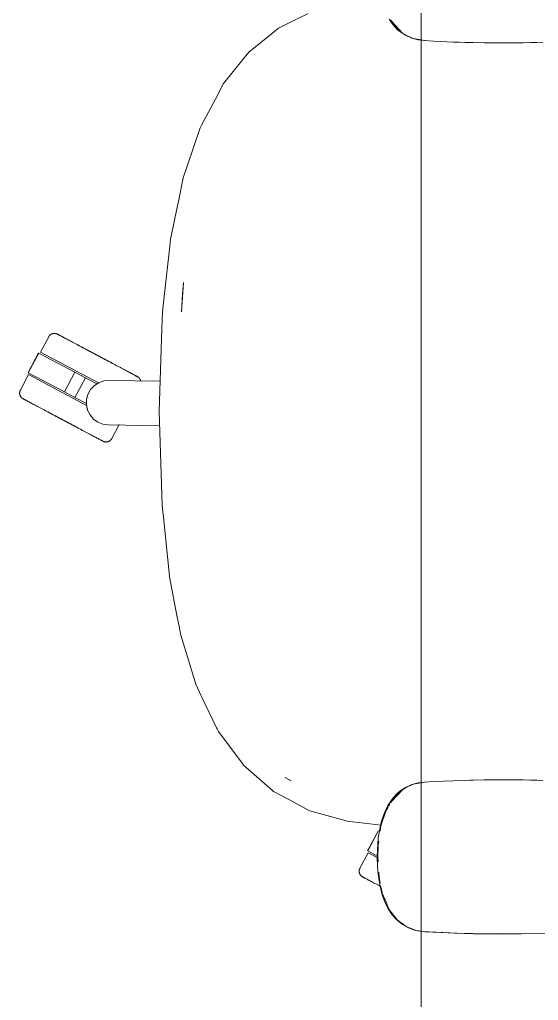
# Model space of a CAD drawing. Header units: millimetres. Extents: x 79795 to 317870, y -36033 to 97293.
# Drawn here: x 217971 to 218297, y 10074 to 10691 of the extents above; entities that cross this region are included whole.
import ezdxf

# ---------------------------------------------------------------- set-up
doc = ezdxf.new("R2010")
doc.units = ezdxf.units.MM
doc.header["$MEASUREMENT"] = 0
doc.layers.add('G-IMPT', color=8, linetype='CONTINUOUS', lineweight=9)
doc.layers.add('I-FURN', color=8, linetype='CONTINUOUS', lineweight=9)

msp = doc.modelspace()

# ---------------------------------------------------------------- linework, layer by layer
at = {"layer": 'G-IMPT'}
for p, q in [((218133.24, 10685.2), (218140.41, 10688.72)), ((218151.88, 10694.37), (218140.41, 10688.72)), ((218205.21, 10687.22), (218202.77, 10690.68)), ((218203.7, 10690.32), (218205.58, 10687.17)), ((218204.39, 10689.26), (218205.67, 10687.79)), ((218204.39, 10689.26), (218211.29, 10681.87)), ((218129.59, 10682.22), (218133.24, 10685.2)), ((218208.08, 10684.18), (218205.21, 10687.22)), ((218205.58, 10687.17), (218211.29, 10681.87)), ((218205.8, 10687.63), (218208.88, 10684.1)), ((218208.08, 10684.18), (218209.4, 10683.04)), ((218211.29, 10681.87), (218208.88, 10684.1)), ((218212.62, 10680.84), (218209.4, 10683.04)), ((218129.59, 10682.22), (218114.64, 10670.05)), ((218213.53, 10680.76), (218211.29, 10681.87)), ((218212.62, 10680.84), (218216.95, 10678.85)), ((218213.53, 10680.76), (218217.79, 10678.66)), ((218220.9, 10677.79), (218216.95, 10678.85)), ((218217.79, 10678.66), (218222.83, 10677.72)), ((218222.83, 10677.55), (218220.9, 10677.79)), ((218222.83, 10677.72), (218225.13, 10677.29)), ((218224.91, 10677.29), (218222.83, 10677.55)), ((218230.57, 10677.01), (218224.91, 10677.29)), ((218230.57, 10677.01), (218243.13, 10676.39)), ((218246.68, 10676.27), (218243.13, 10676.39)), ((218262.35, 10675.89), (218246.68, 10676.27)), ((218287.04, 10675.92), (218299.35, 10676.21)), ((218114.64, 10670.05), (218110.88, 10665.39)), ((218250.72, 10676.18), (218253.4, 10676.06)), ((218255.62, 10676.06), (218253.78, 10676.06)), ((218262.35, 10675.89), (218266.86, 10675.84)), ((218266.86, 10675.84), (218281.57, 10675.84)), ((218287.04, 10675.92), (218281.57, 10675.84)), ((218293.82, 10676.05), (218291.74, 10676.05)), ((218295.48, 10676.13), (218293.82, 10676.05)), ((218098.68, 10650.25), (218110.88, 10665.39)), ((218098.68, 10650.25), (218095.97, 10645.12)), ((218095.24, 10643.75), (218084.94, 10624.24)), ((218095.24, 10643.75), (218095.97, 10645.12)), ((218075.92, 10598.49), (218084.07, 10622.58)), ((218084.94, 10624.24), (218084.07, 10622.58)), ((218075.92, 10598.49), (218073.4, 10591.05)), ((218070.53, 10577.23), (218073.4, 10591.05)), ((218069.77, 10573.55), (218065.42, 10552.61)), ((218069.77, 10573.55), (218070.53, 10577.23)), ((218060.8, 10510.75), (218064.93, 10548.19)), ((218065.42, 10552.61), (218064.93, 10548.19)), ((218072.2, 10506.91), (218073.45, 10525.19)), ((218073.45, 10525.19), (218072.84, 10518.24)), ((218072.2, 10506.91), (218072.84, 10518.24)), ((218060.8, 10510.75), (218060.32, 10506.38)), ((218060, 10496.43), (218060.32, 10506.38)), ((218060, 10496.43), (218058.29, 10444.25)), ((218058.29, 10444.25), (218059.91, 10392.09)), ((218059.91, 10392.09), (218060.13, 10384.83)), ((218060.87, 10377.76), (218060.13, 10384.83)), ((218064.69, 10340.77), (218060.87, 10377.76)), ((218064.69, 10340.77), (218064.78, 10340.31)), ((218069.64, 10314.93), (218064.78, 10340.31)), ((218069.64, 10314.93), (218070.35, 10311.26)), ((218071.81, 10303.66), (218070.35, 10311.26)), ((218076, 10290.05), (218071.81, 10303.66)), ((218081.32, 10272.78), (218076, 10290.05)), ((218081.32, 10272.78), (218084.51, 10266.02)), ((218084.94, 10265.1), (218084.51, 10266.02)), ((218094.21, 10245.46), (218084.94, 10265.1)), ((218094.21, 10245.46), (218094.63, 10244.75)), ((218095.57, 10243.17), (218094.63, 10244.75)), ((218096.03, 10242.4), (218095.57, 10243.17)), ((218096.03, 10242.4), (218110.6, 10222.91)), ((218110.6, 10222.91), (218111.33, 10221.94)), ((218114.59, 10219.07), (218111.33, 10221.94)), ((218114.59, 10219.07), (218129.37, 10206.05)), ((218137.34, 10214.07), (218141.23, 10212.12)), ((218137.34, 10214.07), (218139.64, 10212.9)), ((218139.64, 10212.9), (218141.23, 10212.12)), ((218212.62, 10207.73), (218209.4, 10205.53)), ((218213.53, 10207.81), (218211.29, 10206.71)), ((218212.62, 10207.73), (218216.95, 10209.72)), ((218213.53, 10207.81), (218217.79, 10209.91)), ((218220.9, 10210.78), (218216.95, 10209.72)), ((218217.79, 10209.91), (218222.83, 10210.86)), ((218222.83, 10211.03), (218220.9, 10210.78)), ((218222.83, 10210.86), (218225.13, 10211.28)), ((218224.91, 10211.28), (218222.83, 10211.03)), ((218230.57, 10211.57), (218224.91, 10211.28)), ((218230.57, 10211.57), (218243.13, 10212.18)), ((218246.68, 10212.31), (218243.13, 10212.18)), ((218262.35, 10212.68), (218246.68, 10212.31)), ((218250.72, 10212.39), (218253.4, 10212.51)), ((218255.62, 10212.51), (218253.78, 10212.51)), ((218262.35, 10212.68), (218266.86, 10212.74)), ((218266.86, 10212.74), (218281.57, 10212.73)), ((218287.04, 10212.66), (218281.57, 10212.73)), ((218287.04, 10212.66), (218299.35, 10212.36)), ((218293.82, 10212.52), (218291.74, 10212.52)), ((218295.48, 10212.44), (218293.82, 10212.52)), ((218129.37, 10206.05), (218130.04, 10205.46)), ((218140.47, 10199.88), (218130.04, 10205.46)), ((218204.39, 10199.32), (218211.29, 10206.71)), ((218208.08, 10204.39), (218205.21, 10201.35)), ((218205.58, 10201.4), (218211.29, 10206.71)), ((218205.8, 10200.94), (218208.88, 10204.47)), ((218208.08, 10204.39), (218209.4, 10205.53)), ((218211.29, 10206.71), (218208.88, 10204.47)), ((218151.71, 10193.87), (218140.47, 10199.88)), ((218199.76, 10191.88), (218201.96, 10196.52)), ((218200.62, 10193.1), (218202.09, 10195.55)), ((218201.96, 10196.52), (218202.77, 10197.89)), ((218202.37, 10196.02), (218203.23, 10197.46)), ((218205.21, 10201.35), (218202.77, 10197.89)), ((218203.7, 10198.25), (218205.58, 10201.4)), ((218204.39, 10199.32), (218205.67, 10200.79)), ((218152.82, 10193.27), (218151.71, 10193.87)), ((218174.17, 10187.27), (218152.82, 10193.27)), ((218197.59, 10183.71), (218200.62, 10193.1)), ((218198.02, 10186.79), (218199.76, 10191.88)), ((218174.17, 10187.27), (218176.43, 10186.63)), ((218197.71, 10184.21), (218176.43, 10186.63)), ((218198.02, 10186.79), (218197.04, 10182.87)), ((218197.13, 10180.42), (218197.59, 10183.71)), ((218197.04, 10182.87), (218195.92, 10176.11)), ((218195.35, 10168.79), (218195.92, 10176.11)), ((218195.86, 10171.45), (218195.63, 10164.28)), ((218195.86, 10171.45), (218196.26, 10174.23)), ((218195.35, 10168.79), (218195.26, 10164.28)), ((218195.26, 10164.28), (218195.44, 10157.95)), ((218195.82, 10161.18), (218195.63, 10164.28)), ((218196, 10151.8), (218195.44, 10157.95)), ((218196.42, 10151.46), (218196.22, 10154.66)), ((218196, 10151.8), (218197, 10145.86)), ((218197.19, 10147.71), (218196.42, 10151.46)), ((218198.43, 10140.38), (218197, 10145.86)), ((218198.46, 10141.5), (218197.75, 10144.96)), ((218198.43, 10140.38), (218200.02, 10136.05)), ((218198.46, 10141.5), (218200.79, 10135.87)), ((218202, 10131.98), (218200.02, 10136.05)), ((218202.63, 10131.48), (218200.79, 10135.87)), ((218202, 10131.98), (218204.66, 10127.93)), ((218207.84, 10124.69), (218202.63, 10131.48)), ((218204.66, 10127.93), (218207.32, 10124.89)), ((218211.06, 10121.81), (218207.32, 10124.89)), ((218213.47, 10120.52), (218207.84, 10124.69)), ((218214.5, 10119.86), (218211.06, 10121.81)), ((218219.66, 10118.11), (218213.47, 10120.52)), ((218214.5, 10119.86), (218218.14, 10118.46)), ((218219.49, 10118.09), (218218.14, 10118.46)), ((218219.49, 10118.09), (218221.88, 10117.65)), ((218219.66, 10118.11), (218222.83, 10117.63)), ((218223.53, 10117.4), (218221.88, 10117.65)), ((218244.1, 10116.35), (218223.53, 10117.4)), ((218245.31, 10116.31), (218223.53, 10117.4)), ((218223.53, 10117.4), (218225.13, 10117.28)), ((218226.65, 10117.23), (218225.13, 10117.28)), ((218245.31, 10116.31), (218225.13, 10117.28)), ((218265.5, 10115.85), (218244.1, 10116.35)), ((218255.66, 10116.01), (218244.1, 10116.35)), ((218244.1, 10116.35), (218245.31, 10116.31)), ((218265.5, 10115.85), (218245.31, 10116.31)), ((218285.68, 10115.89), (218255.66, 10116.01)), ((218265.5, 10115.85), (218255.66, 10116.01)), ((218255.66, 10116.01), (218274.89, 10115.8)), ((218263.46, 10115.87), (218261.55, 10115.94)), ((218265.5, 10115.88), (218263.46, 10115.87)), ((218285.68, 10115.89), (218265.5, 10115.85)), ((218285.68, 10115.89), (218274.89, 10115.8)), ((218285.68, 10115.89), (218294.1, 10116.06)), ((218305.86, 10116.44), (218294.1, 10116.06))]:
    msp.add_line(p, q, dxfattribs=at)
at = {"layer": 'I-FURN'}
for p, q in [((218222.83, 9399.83), (218222.83, 10999.83)), ((218222.83, 10999.83), (218222.83, 9399.83)), ((217988.84, 10491.18), (217988.92, 10491.32)), ((217988.92, 10491.32), (217989, 10491.46)), ((217989, 10491.46), (217989.09, 10491.59)), ((217989.09, 10491.59), (217989.19, 10491.72)), ((217989.19, 10491.72), (217989.29, 10491.85)), ((217989.29, 10491.85), (217989.39, 10491.97)), ((217989.39, 10491.97), (217989.5, 10492.09)), ((217989.5, 10492.09), (217989.62, 10492.2)), ((217989.62, 10492.2), (217989.74, 10492.31)), ((217989.74, 10492.31), (217989.86, 10492.42)), ((217989.86, 10492.42), (217989.99, 10492.52)), ((217989.99, 10492.52), (217990.12, 10492.61)), ((217990.12, 10492.61), (217990.25, 10492.7)), ((217990.25, 10492.7), (217990.39, 10492.78)), ((217990.39, 10492.78), (217990.53, 10492.86)), ((217990.53, 10492.86), (217990.68, 10492.93)), ((217990.68, 10492.93), (217990.82, 10493)), ((217990.82, 10493), (217990.97, 10493.06)), ((217990.97, 10493.06), (217991.12, 10493.11)), ((217991.12, 10493.11), (217991.28, 10493.16)), ((217991.28, 10493.16), (217991.43, 10493.2)), ((217991.43, 10493.2), (217991.59, 10493.24)), ((217991.59, 10493.24), (217991.75, 10493.27)), ((217991.75, 10493.27), (217991.91, 10493.29)), ((217991.91, 10493.29), (217992.07, 10493.3)), ((217992.07, 10493.3), (217992.23, 10493.31)), ((217992.23, 10493.31), (217992.39, 10493.32)), ((217992.39, 10493.32), (217992.55, 10493.32)), ((217992.55, 10493.32), (217992.71, 10493.31)), ((217992.71, 10493.31), (217992.87, 10493.29)), ((217992.87, 10493.29), (217993.03, 10493.27)), ((217993.03, 10493.27), (217993.19, 10493.24)), ((217993.19, 10493.24), (217993.35, 10493.2)), ((217993.35, 10493.2), (217993.51, 10493.16)), ((217993.51, 10493.16), (217993.66, 10493.12)), ((217993.66, 10493.12), (217993.81, 10493.06)), ((217993.81, 10493.06), (217993.96, 10493)), ((217993.96, 10493), (217994.11, 10492.94)), ((217994.11, 10492.94), (217994.25, 10492.87)), ((217994.25, 10492.87), (217994.29, 10492.85)), ((217994.29, 10492.85), (217994.31, 10492.84)), ((217994.3, 10492.84), (217994.29, 10492.85)), ((217994.34, 10492.82), (217994.3, 10492.84)), ((217994.31, 10492.84), (217994.37, 10492.8)), ((217994.42, 10492.78), (217994.34, 10492.82)), ((217994.37, 10492.8), (217994.47, 10492.75)), ((217994.54, 10492.71), (217994.42, 10492.78)), ((217994.47, 10492.75), (217994.61, 10492.68)), ((217994.71, 10492.63), (217994.54, 10492.71)), ((217994.61, 10492.68), (217994.79, 10492.58)), ((217994.91, 10492.52), (217994.71, 10492.63)), ((217994.79, 10492.58), (217995.01, 10492.46)), ((217995.15, 10492.39), (217994.91, 10492.52)), ((217995.01, 10492.46), (217995.27, 10492.33)), ((217995.43, 10492.24), (217995.15, 10492.39)), ((217995.27, 10492.33), (217995.57, 10492.17)), ((217995.74, 10492.07), (217995.43, 10492.24)), ((217995.57, 10492.17), (217995.9, 10491.99)), ((217996.1, 10491.89), (217995.74, 10492.07)), ((217995.9, 10491.99), (217996.28, 10491.79)), ((217996.49, 10491.68), (217996.1, 10491.89)), ((217996.28, 10491.79), (217996.69, 10491.57)), ((217996.92, 10491.45), (217996.49, 10491.68)), ((217996.69, 10491.57), (217997.13, 10491.34)), ((217997.39, 10491.2), (217996.92, 10491.45)), ((217997.13, 10491.34), (217997.61, 10491.08)), ((217988.84, 10491.18), (217983.69, 10481.49)), ((217997.89, 10490.93), (217997.39, 10491.2)), ((217997.61, 10491.08), (217998.13, 10490.81)), ((217998.43, 10490.65), (217997.89, 10490.93)), ((217998.13, 10490.81), (217998.68, 10490.51)), ((217998.99, 10490.35), (217998.43, 10490.65)), ((217998.68, 10490.51), (217999.27, 10490.2)), ((217999.6, 10490.03), (217998.99, 10490.35)), ((218000.23, 10489.69), (217999.6, 10490.03)), ((218000.89, 10489.34), (218000.23, 10489.69)), ((218001.59, 10488.97), (218000.89, 10489.34)), ((218002.31, 10488.58), (218001.59, 10488.97)), ((218003.06, 10488.19), (218002.31, 10488.58)), ((218003.84, 10487.77), (218003.06, 10488.19)), ((218004.64, 10487.35), (218003.84, 10487.77)), ((218005.46, 10486.91), (218004.64, 10487.35)), ((218005.01, 10487.15), (218005.85, 10486.7)), ((218006.31, 10486.46), (218005.46, 10486.91)), ((218005.85, 10486.7), (218006.7, 10486.25)), ((218007.18, 10486), (218006.31, 10486.46)), ((218006.7, 10486.25), (218007.58, 10485.78)), ((218008.06, 10485.52), (218007.18, 10486)), ((218007.58, 10485.78), (218008.48, 10485.3)), ((218008.97, 10485.04), (218008.06, 10485.52)), ((218008.48, 10485.3), (218009.39, 10484.82)), ((217982.4, 10481.05), (217975.83, 10468.69)), ((217976, 10468.6), (217982.57, 10480.96)), ((217982.57, 10480.96), (218005.28, 10468.88)), ((218020.44, 10461.95), (217983.69, 10481.49)), ((218009.89, 10484.55), (218008.97, 10485.04)), ((218009.39, 10484.82), (218010.32, 10484.32)), ((218010.83, 10484.05), (218009.89, 10484.55)), ((218010.32, 10484.32), (218011.27, 10483.82)), ((218011.78, 10483.55), (218010.83, 10484.05)), ((218011.27, 10483.82), (218012.22, 10483.31)), ((218012.74, 10483.04), (218011.78, 10483.55)), ((218012.22, 10483.31), (218013.19, 10482.8)), ((218013.72, 10482.52), (218012.74, 10483.04)), ((218013.19, 10482.8), (218014.17, 10482.28)), ((218014.7, 10481.99), (218013.72, 10482.52)), ((218014.17, 10482.28), (218015.16, 10481.75)), ((218015.69, 10481.47), (218014.7, 10481.99)), ((218015.16, 10481.75), (218016.15, 10481.22)), ((218016.69, 10480.94), (218015.69, 10481.47)), ((218016.15, 10481.22), (218017.15, 10480.69)), ((218017.69, 10480.41), (218016.69, 10480.94)), ((218017.15, 10480.69), (218018.15, 10480.16)), ((218018.7, 10479.87), (218017.69, 10480.41)), ((218018.15, 10480.16), (218019.16, 10479.63)), ((218019.7, 10479.34), (218018.7, 10479.87)), ((218019.16, 10479.63), (218020.16, 10479.09)), ((218020.71, 10478.8), (218019.7, 10479.34)), ((218020.16, 10479.09), (218021.17, 10478.56)), ((218021.71, 10478.27), (218020.71, 10478.8)), ((218021.17, 10478.56), (218022.17, 10478.02)), ((218022.71, 10477.74), (218021.71, 10478.27)), ((218022.17, 10478.02), (218023.17, 10477.49)), ((218023.7, 10477.21), (218022.71, 10477.74)), ((218023.17, 10477.49), (218024.16, 10476.97)), ((218024.69, 10476.68), (218023.7, 10477.21)), ((218024.16, 10476.97), (218025.14, 10476.44)), ((218025.67, 10476.16), (218024.69, 10476.68)), ((218025.14, 10476.44), (218026.12, 10475.93)), ((218026.64, 10475.65), (218025.67, 10476.16)), ((218026.12, 10475.93), (218027.08, 10475.41)), ((218027.59, 10475.14), (218026.64, 10475.65)), ((218027.08, 10475.41), (218028.03, 10474.91)), ((218028.54, 10474.64), (218027.59, 10475.14)), ((218028.03, 10474.91), (218028.97, 10474.41)), ((218029.47, 10474.14), (218028.54, 10474.64)), ((218028.97, 10474.41), (218029.89, 10473.92)), ((218030.38, 10473.66), (218029.47, 10474.14)), ((218029.89, 10473.92), (218030.8, 10473.44)), ((218031.28, 10473.18), (218030.38, 10473.66)), ((218032.15, 10472.71), (218031.28, 10473.18)), ((217976.18, 10467.37), (217971.03, 10457.68)), ((217998.7, 10456.52), (217976, 10468.6)), ((218012.9, 10447.84), (217976.18, 10467.37)), ((217998.7, 10456.52), (218005.28, 10468.88)), ((218005.28, 10468.88), (218011.92, 10465.35)), ((218033.01, 10472.26), (218032.15, 10472.71)), ((218033.85, 10471.82), (218033.01, 10472.26)), ((218034.66, 10471.38), (218033.85, 10471.82)), ((218035.45, 10470.96), (218034.66, 10471.38)), ((218036.21, 10470.56), (218035.45, 10470.96)), ((218036.94, 10470.17), (218036.21, 10470.56)), ((218037.65, 10469.79), (218036.94, 10470.17)), ((218038.33, 10469.43), (218037.65, 10469.79)), ((218038.98, 10469.09), (218038.33, 10469.43)), ((218039.59, 10468.76), (218038.98, 10469.09)), ((218040.18, 10468.45), (218039.59, 10468.76)), ((218039.86, 10468.62), (218040.43, 10468.31)), ((218040.73, 10468.16), (218040.18, 10468.45)), ((218040.43, 10468.31), (218040.97, 10468.03)), ((218041.24, 10467.88), (218040.73, 10468.16)), ((218040.97, 10468.03), (218041.47, 10467.76)), ((218041.73, 10467.63), (218041.24, 10467.88)), ((218041.47, 10467.76), (218041.94, 10467.51)), ((218042.17, 10467.39), (218041.73, 10467.63)), ((218041.94, 10467.51), (218042.37, 10467.29)), ((218042.58, 10467.17), (218042.17, 10467.39)), ((218042.37, 10467.29), (218042.76, 10467.08)), ((218042.96, 10466.97), (218042.58, 10467.17)), ((218042.76, 10467.08), (218043.11, 10466.89)), ((218043.29, 10466.79), (218042.96, 10466.97)), ((218043.11, 10466.89), (218043.43, 10466.72)), ((218043.59, 10466.64), (218043.29, 10466.79)), ((218043.43, 10466.72), (218043.71, 10466.57)), ((218043.85, 10466.5), (218043.59, 10466.64)), ((218005.35, 10452.99), (218011.92, 10465.35)), ((218011.92, 10465.35), (218019.06, 10461.55)), ((218017.38, 10460.41), (218020.19, 10462.28)), ((218020.19, 10462.28), (218023.37, 10463.42)), ((218023.37, 10463.42), (218026.72, 10463.77)), ((218026.72, 10463.77), (218058.91, 10463.21)), ((218043.71, 10466.57), (218043.95, 10466.44)), ((218044.07, 10466.38), (218043.85, 10466.5)), ((218043.95, 10466.44), (218044.15, 10466.33)), ((218044.25, 10466.29), (218044.07, 10466.38)), ((218044.15, 10466.33), (218044.32, 10466.25)), ((218044.39, 10466.21), (218044.25, 10466.29)), ((218044.32, 10466.25), (218044.44, 10466.18)), ((218044.49, 10466.16), (218044.39, 10466.21)), ((218044.44, 10466.18), (218044.52, 10466.14)), ((218044.55, 10466.13), (218044.49, 10466.16)), ((218044.52, 10466.14), (218044.56, 10466.12)), ((218044.57, 10466.12), (218044.55, 10466.13)), ((218044.56, 10466.12), (218044.57, 10466.12)), ((218044.57, 10466.12), (218044.71, 10466.04)), ((218044.71, 10466.04), (218044.85, 10465.95)), ((218044.85, 10465.95), (218044.98, 10465.86)), ((218044.98, 10465.86), (218045.11, 10465.77)), ((218045.11, 10465.77), (218045.24, 10465.67)), ((218045.24, 10465.67), (218045.36, 10465.56)), ((218045.36, 10465.56), (218045.48, 10465.45)), ((218045.48, 10465.45), (218045.59, 10465.34)), ((218045.59, 10465.34), (218045.7, 10465.22)), ((218045.7, 10465.22), (218045.8, 10465.1)), ((218045.8, 10465.1), (218045.9, 10464.97)), ((218045.9, 10464.97), (218046, 10464.84)), ((218046, 10464.84), (218046.08, 10464.7)), ((218046.08, 10464.7), (218046.17, 10464.57)), ((218046.17, 10464.57), (218046.25, 10464.43)), ((218046.25, 10464.43), (218046.32, 10464.28)), ((218046.32, 10464.28), (218046.38, 10464.13)), ((218046.38, 10464.13), (218046.44, 10463.98)), ((218046.44, 10463.98), (218046.5, 10463.83)), ((218046.5, 10463.83), (218046.55, 10463.68)), ((218046.55, 10463.68), (218046.59, 10463.52)), ((218046.59, 10463.52), (218046.62, 10463.37)), ((217970.56, 10455.94), (217970.57, 10456.1)), ((217970.56, 10455.78), (217970.56, 10455.94)), ((217970.56, 10455.62), (217970.56, 10455.78)), ((217970.57, 10455.46), (217970.56, 10455.62)), ((217970.57, 10456.1), (217970.59, 10456.26)), ((217970.59, 10455.3), (217970.57, 10455.46)), ((217970.59, 10456.26), (217970.61, 10456.42)), ((217970.61, 10455.14), (217970.59, 10455.3)), ((217970.61, 10456.42), (217970.64, 10456.58)), ((217970.64, 10454.98), (217970.61, 10455.14)), ((217970.64, 10456.58), (217970.67, 10456.74)), ((217970.68, 10454.82), (217970.64, 10454.98)), ((217970.67, 10456.74), (217970.71, 10456.9)), ((217970.72, 10454.67), (217970.68, 10454.82)), ((217970.71, 10456.9), (217970.76, 10457.05)), ((217970.77, 10454.51), (217970.72, 10454.67)), ((217970.76, 10457.05), (217970.81, 10457.2)), ((217970.82, 10454.36), (217970.77, 10454.51)), ((217970.81, 10457.2), (217970.87, 10457.35)), ((217970.88, 10454.21), (217970.82, 10454.36)), ((217970.87, 10457.35), (217970.94, 10457.5)), ((217970.94, 10457.5), (217971.01, 10457.64)), ((217971.01, 10457.64), (217971.03, 10457.68)), ((218005.35, 10452.99), (217998.7, 10456.52)), ((218012.62, 10451.71), (218013.48, 10454.97)), ((218013.48, 10454.97), (218015.1, 10457.93)), ((218015.1, 10457.93), (218017.38, 10460.41)), ((217970.95, 10454.07), (217970.88, 10454.21)), ((217971.02, 10453.92), (217970.95, 10454.07)), ((217971.1, 10453.78), (217971.02, 10453.92)), ((217971.18, 10453.64), (217971.1, 10453.78)), ((217971.27, 10453.51), (217971.18, 10453.64)), ((217971.36, 10453.38), (217971.27, 10453.51)), ((217971.46, 10453.25), (217971.36, 10453.38)), ((217971.56, 10453.13), (217971.46, 10453.25)), ((217971.67, 10453.01), (217971.56, 10453.13)), ((217971.79, 10452.89), (217971.67, 10453.01)), ((217971.9, 10452.78), (217971.79, 10452.89)), ((217972.03, 10452.68), (217971.9, 10452.78)), ((217972.15, 10452.58), (217972.03, 10452.68)), ((217972.28, 10452.48), (217972.15, 10452.58)), ((217972.42, 10452.39), (217972.28, 10452.48)), ((217972.56, 10452.31), (217972.42, 10452.39)), ((217972.7, 10452.23), (217972.56, 10452.31)), ((217972.74, 10452.21), (217972.7, 10452.23)), ((217972.7, 10452.23), (217972.7, 10452.23)), ((217972.7, 10452.23), (217972.72, 10452.22)), ((217972.72, 10452.22), (217972.78, 10452.19)), ((217972.83, 10452.16), (217972.74, 10452.21)), ((217972.78, 10452.19), (217972.88, 10452.13)), ((217972.95, 10452.1), (217972.83, 10452.16)), ((217972.88, 10452.13), (217973.02, 10452.06)), ((217973.11, 10452.01), (217972.95, 10452.1)), ((217973.02, 10452.06), (217973.2, 10451.96)), ((217973.31, 10451.9), (217973.11, 10452.01)), ((217973.2, 10451.96), (217973.42, 10451.85)), ((217973.55, 10451.78), (217973.31, 10451.9)), ((217973.42, 10451.85), (217973.68, 10451.71)), ((217973.83, 10451.63), (217973.55, 10451.78)), ((217973.68, 10451.71), (217973.97, 10451.55)), ((217974.15, 10451.46), (217973.83, 10451.63)), ((217973.97, 10451.55), (217974.31, 10451.37)), ((217974.5, 10451.27), (217974.15, 10451.46)), ((217974.31, 10451.37), (217974.68, 10451.18)), ((217974.9, 10451.06), (217974.5, 10451.27)), ((217974.68, 10451.18), (217975.09, 10450.96)), ((217975.33, 10450.83), (217974.9, 10451.06)), ((217975.09, 10450.96), (217975.54, 10450.72)), ((217975.79, 10450.58), (217975.33, 10450.83)), ((217975.54, 10450.72), (217976.02, 10450.46)), ((217976.29, 10450.32), (217975.79, 10450.58)), ((217976.02, 10450.46), (217976.54, 10450.19)), ((217976.83, 10450.03), (217976.29, 10450.32)), ((217976.54, 10450.19), (217977.09, 10449.9)), ((217977.4, 10449.73), (217976.83, 10450.03)), ((217977.09, 10449.9), (217977.67, 10449.59)), ((217977.67, 10449.59), (217978.29, 10449.26)), ((217978.29, 10449.26), (217978.94, 10448.91)), ((217978.94, 10448.91), (217979.61, 10448.55)), ((217979.61, 10448.55), (217980.32, 10448.18)), ((217980.32, 10448.18), (217981.06, 10447.79)), ((218012.49, 10449.19), (218005.35, 10452.99)), ((218012.56, 10448.34), (218012.62, 10451.71)), ((218013.31, 10445.05), (218012.56, 10448.34)), ((217981.06, 10447.79), (217981.82, 10447.38)), ((217981.82, 10447.38), (217982.61, 10446.96)), ((217982.61, 10446.96), (217983.42, 10446.53)), ((217983.42, 10446.53), (217984.25, 10446.09)), ((217984.25, 10446.09), (217985.11, 10445.63)), ((217985.11, 10445.63), (217985.99, 10445.16)), ((217985.99, 10445.16), (217986.88, 10444.69)), ((217987.37, 10444.43), (217986.47, 10444.91)), ((217986.88, 10444.69), (217987.8, 10444.2)), ((217988.3, 10443.94), (217987.37, 10444.43)), ((217987.8, 10444.2), (217988.73, 10443.71)), ((217989.23, 10443.44), (217988.3, 10443.94)), ((217988.73, 10443.71), (217989.67, 10443.21)), ((217990.18, 10442.93), (217989.23, 10443.44)), ((217989.67, 10443.21), (217990.63, 10442.7)), ((217991.15, 10442.42), (217990.18, 10442.93)), ((217990.63, 10442.7), (217991.6, 10442.18)), ((217992.12, 10441.9), (217991.15, 10442.42)), ((217991.6, 10442.18), (217992.57, 10441.66)), ((218014.82, 10442.03), (218013.31, 10445.05)), ((218017.02, 10439.47), (218014.82, 10442.03)), ((217993.11, 10441.38), (217992.12, 10441.9)), ((217992.57, 10441.66), (217993.56, 10441.14)), ((217994.1, 10440.85), (217993.11, 10441.38)), ((217993.56, 10441.14), (217994.56, 10440.61)), ((217995.09, 10440.32), (217994.1, 10440.85)), ((217994.56, 10440.61), (217995.55, 10440.08)), ((217996.1, 10439.79), (217995.09, 10440.32)), ((217995.55, 10440.08), (217996.56, 10439.54)), ((217997.1, 10439.26), (217996.1, 10439.79)), ((217996.56, 10439.54), (217997.56, 10439.01)), ((217998.11, 10438.72), (217997.1, 10439.26)), ((217997.56, 10439.01), (217998.57, 10438.48)), ((217999.11, 10438.19), (217998.11, 10438.72)), ((217998.57, 10438.48), (217999.57, 10437.94)), ((218000.11, 10437.65), (217999.11, 10438.19)), ((217999.57, 10437.94), (218000.57, 10437.41)), ((218001.11, 10437.12), (218000.11, 10437.65)), ((218000.57, 10437.41), (218001.57, 10436.88)), ((218002.11, 10436.59), (218001.11, 10437.12)), ((218001.57, 10436.88), (218002.56, 10436.35)), ((218003.09, 10436.07), (218002.11, 10436.59)), ((218002.56, 10436.35), (218003.55, 10435.83)), ((218004.07, 10435.55), (218003.09, 10436.07)), ((218003.55, 10435.83), (218004.52, 10435.31)), ((218019.76, 10437.51), (218017.02, 10439.47)), ((218022.89, 10436.25), (218019.76, 10437.51)), ((218026.23, 10435.79), (218022.89, 10436.25)), ((218028.42, 10427.17), (218033.12, 10436.01)), ((218005.04, 10435.03), (218004.07, 10435.55)), ((218004.52, 10435.31), (218005.48, 10434.8)), ((218006, 10434.52), (218005.04, 10435.03)), ((218005.48, 10434.8), (218006.43, 10434.29)), ((218006.94, 10434.02), (218006, 10434.52)), ((218006.43, 10434.29), (218007.37, 10433.79)), ((218007.87, 10433.53), (218006.94, 10434.02)), ((218007.37, 10433.79), (218008.29, 10433.3)), ((218008.79, 10433.04), (218007.87, 10433.53)), ((218008.29, 10433.3), (218009.2, 10432.82)), ((218009.68, 10432.57), (218008.79, 10433.04)), ((218009.2, 10432.82), (218010.09, 10432.35)), ((218010.56, 10432.1), (218009.68, 10432.57)), ((218010.09, 10432.35), (218010.96, 10431.89)), ((218011.42, 10431.64), (218010.56, 10432.1)), ((218010.96, 10431.89), (218011.8, 10431.44)), ((218012.25, 10431.2), (218011.42, 10431.64)), ((218011.8, 10431.44), (218012.63, 10431)), ((218012.63, 10431), (218013.43, 10430.57)), ((218013.43, 10430.57), (218014.2, 10430.16)), ((218014.2, 10430.16), (218014.95, 10429.76)), ((218014.95, 10429.76), (218015.68, 10429.38)), ((218058.57, 10435.22), (218026.23, 10435.79)), ((218015.68, 10429.38), (218016.37, 10429.01)), ((218016.37, 10429.01), (218017.03, 10428.66)), ((218017.03, 10428.66), (218017.67, 10428.32)), ((218017.67, 10428.32), (218018.27, 10428)), ((218018.58, 10427.83), (218018, 10428.14)), ((218018.27, 10428), (218018.84, 10427.7)), ((218019.13, 10427.54), (218018.58, 10427.83)), ((218018.84, 10427.7), (218019.37, 10427.41)), ((218019.65, 10427.27), (218019.13, 10427.54)), ((218019.37, 10427.41), (218019.87, 10427.15)), ((218020.13, 10427.01), (218019.65, 10427.27)), ((218019.87, 10427.15), (218020.34, 10426.9)), ((218020.58, 10426.77), (218020.13, 10427.01)), ((218020.34, 10426.9), (218020.77, 10426.67)), ((218020.99, 10426.55), (218020.58, 10426.77)), ((218020.77, 10426.67), (218021.16, 10426.46)), ((218021.36, 10426.36), (218020.99, 10426.55)), ((218021.16, 10426.46), (218021.52, 10426.27)), ((218021.7, 10426.18), (218021.36, 10426.36)), ((218021.52, 10426.27), (218021.84, 10426.1)), ((218021.99, 10426.02), (218021.7, 10426.18)), ((218021.84, 10426.1), (218022.12, 10425.95)), ((218022.25, 10425.88), (218021.99, 10426.02)), ((218022.12, 10425.95), (218022.36, 10425.83)), ((218022.47, 10425.77), (218022.25, 10425.88)), ((218022.36, 10425.83), (218022.56, 10425.72)), ((218022.65, 10425.67), (218022.47, 10425.77)), ((218022.56, 10425.72), (218022.72, 10425.63)), ((218022.79, 10425.6), (218022.65, 10425.67)), ((218022.72, 10425.63), (218022.84, 10425.57)), ((218022.89, 10425.54), (218022.79, 10425.6)), ((218022.84, 10425.57), (218022.92, 10425.52)), ((218022.95, 10425.51), (218022.89, 10425.54)), ((218022.92, 10425.52), (218022.97, 10425.5)), ((218022.97, 10425.5), (218022.95, 10425.51)), ((218023.01, 10425.48), (218022.97, 10425.5)), ((218022.97, 10425.5), (218022.97, 10425.5)), ((218023.15, 10425.41), (218023.01, 10425.48)), ((218023.3, 10425.34), (218023.15, 10425.41)), ((218023.45, 10425.28), (218023.3, 10425.34)), ((218023.6, 10425.23), (218023.45, 10425.28)), ((218023.76, 10425.18), (218023.6, 10425.23)), ((218023.91, 10425.14), (218023.76, 10425.18)), ((218024.07, 10425.11), (218023.91, 10425.14)), ((218024.23, 10425.08), (218024.07, 10425.11)), ((218024.39, 10425.06), (218024.23, 10425.08)), ((218024.55, 10425.04), (218024.39, 10425.06)), ((218024.71, 10425.03), (218024.55, 10425.04)), ((218024.87, 10425.03), (218024.71, 10425.03)), ((218025.03, 10425.03), (218024.87, 10425.03)), ((218025.19, 10425.04), (218025.03, 10425.03)), ((218025.35, 10425.06), (218025.19, 10425.04)), ((218025.51, 10425.08), (218025.35, 10425.06)), ((218025.67, 10425.11), (218025.51, 10425.08)), ((218025.83, 10425.15), (218025.67, 10425.11)), ((218025.99, 10425.19), (218025.83, 10425.15)), ((218026.14, 10425.24), (218025.99, 10425.19)), ((218026.29, 10425.29), (218026.14, 10425.24)), ((218026.44, 10425.35), (218026.29, 10425.29)), ((218026.59, 10425.42), (218026.44, 10425.35)), ((218026.73, 10425.49), (218026.59, 10425.42)), ((218026.87, 10425.56), (218026.73, 10425.49)), ((218027.01, 10425.65), (218026.87, 10425.56)), ((218027.15, 10425.74), (218027.01, 10425.65)), ((218027.28, 10425.83), (218027.15, 10425.74)), ((218027.4, 10425.93), (218027.28, 10425.83)), ((218027.53, 10426.03), (218027.4, 10425.93)), ((218027.65, 10426.14), (218027.53, 10426.03)), ((218027.76, 10426.26), (218027.65, 10426.14)), ((218027.87, 10426.37), (218027.76, 10426.26)), ((218027.97, 10426.5), (218027.87, 10426.37)), ((218028.07, 10426.62), (218027.97, 10426.5)), ((218028.17, 10426.75), (218028.07, 10426.62)), ((218028.26, 10426.89), (218028.17, 10426.75)), ((218028.34, 10427.03), (218028.26, 10426.89)), ((218028.42, 10427.17), (218028.34, 10427.03)), ((218195.76, 10180.5), (218189.18, 10168.14)), ((218189.35, 10168.05), (218195.93, 10180.41)), ((218195.93, 10180.41), (218196.02, 10180.36)), ((218189.54, 10166.82), (218184.39, 10157.14)), ((218194.65, 10165.24), (218189.35, 10168.05)), ((218195.17, 10163.83), (218189.54, 10166.82)), ((218183.92, 10155.4), (218183.93, 10155.56)), ((218183.92, 10155.24), (218183.92, 10155.4)), ((218183.92, 10155.07), (218183.92, 10155.24)), ((218183.93, 10154.91), (218183.92, 10155.07)), ((218183.93, 10155.56), (218183.95, 10155.72)), ((218183.95, 10154.75), (218183.93, 10154.91)), ((218183.95, 10155.72), (218183.97, 10155.88)), ((218183.97, 10154.59), (218183.95, 10154.75)), ((218183.97, 10155.88), (218184, 10156.04)), ((218184, 10154.44), (218183.97, 10154.59)), ((218184, 10156.04), (218184.03, 10156.19)), ((218184.03, 10154.28), (218184, 10154.44)), ((218184.03, 10156.19), (218184.07, 10156.35)), ((218184.08, 10154.12), (218184.03, 10154.28)), ((218184.07, 10156.35), (218184.12, 10156.5)), ((218184.12, 10153.97), (218184.08, 10154.12)), ((218184.12, 10156.5), (218184.17, 10156.66)), ((218184.18, 10153.82), (218184.12, 10153.97)), ((218184.17, 10156.66), (218184.23, 10156.81)), ((218184.24, 10153.67), (218184.18, 10153.82)), ((218184.23, 10156.81), (218184.3, 10156.95)), ((218184.3, 10153.52), (218184.24, 10153.67)), ((218184.3, 10156.95), (218184.37, 10157.1)), ((218184.38, 10153.38), (218184.3, 10153.52)), ((218184.37, 10157.1), (218184.39, 10157.14)), ((218184.45, 10153.23), (218184.38, 10153.38)), ((218184.54, 10153.1), (218184.45, 10153.23)), ((218184.63, 10152.96), (218184.54, 10153.1)), ((218184.72, 10152.83), (218184.63, 10152.96)), ((218184.82, 10152.7), (218184.72, 10152.83)), ((218184.92, 10152.58), (218184.82, 10152.7)), ((218185.03, 10152.46), (218184.92, 10152.58)), ((218185.15, 10152.35), (218185.03, 10152.46)), ((218185.26, 10152.24), (218185.15, 10152.35)), ((218185.39, 10152.13), (218185.26, 10152.24)), ((218185.51, 10152.03), (218185.39, 10152.13)), ((218185.64, 10151.94), (218185.51, 10152.03)), ((218185.78, 10151.85), (218185.64, 10151.94)), ((218185.91, 10151.76), (218185.78, 10151.85)), ((218186.06, 10151.69), (218185.91, 10151.76)), ((218186.06, 10151.68), (218186.06, 10151.69)), ((218186.06, 10151.69), (218186.08, 10151.67)), ((218186.1, 10151.66), (218186.06, 10151.68)), ((218186.08, 10151.67), (218186.14, 10151.64)), ((218186.19, 10151.62), (218186.1, 10151.66)), ((218186.14, 10151.64), (218186.24, 10151.59)), ((218186.31, 10151.55), (218186.19, 10151.62)), ((218186.24, 10151.59), (218186.38, 10151.51)), ((218186.47, 10151.47), (218186.31, 10151.55)), ((218186.38, 10151.51), (218186.56, 10151.42)), ((218186.67, 10151.36), (218186.47, 10151.47)), ((218186.56, 10151.42), (218186.78, 10151.3)), ((218186.91, 10151.23), (218186.67, 10151.36)), ((218186.78, 10151.3), (218187.03, 10151.17)), ((218187.19, 10151.08), (218186.91, 10151.23)), ((218187.03, 10151.17), (218187.33, 10151.01)), ((218187.51, 10150.91), (218187.19, 10151.08)), ((218187.33, 10151.01), (218187.67, 10150.83)), ((218187.86, 10150.72), (218187.51, 10150.91)), ((218187.67, 10150.83), (218188.04, 10150.63)), ((218188.26, 10150.52), (218187.86, 10150.72)), ((218188.04, 10150.63), (218188.45, 10150.41)), ((218188.69, 10150.29), (218188.26, 10150.52)), ((218188.45, 10150.41), (218188.9, 10150.18)), ((218189.15, 10150.04), (218188.69, 10150.29)), ((218188.9, 10150.18), (218189.38, 10149.92)), ((218189.65, 10149.77), (218189.15, 10150.04)), ((218189.38, 10149.92), (218189.9, 10149.64)), ((218190.19, 10149.49), (218189.65, 10149.77)), ((218189.9, 10149.64), (218190.45, 10149.35)), ((218190.76, 10149.19), (218190.19, 10149.49)), ((218190.45, 10149.35), (218191.03, 10149.04)), ((218191.03, 10149.04), (218191.65, 10148.71)), ((218191.65, 10148.71), (218192.29, 10148.37)), ((218192.29, 10148.37), (218192.97, 10148.01)), ((218192.97, 10148.01), (218193.68, 10147.63)), ((218193.68, 10147.63), (218194.41, 10147.24)), ((218194.41, 10147.24), (218195.18, 10146.84)), ((218195.18, 10146.84), (218195.96, 10146.42)), ((218195.96, 10146.42), (218196.78, 10145.99)), ((218196.78, 10145.99), (218197.61, 10145.54))]:
    msp.add_line(p, q, dxfattribs=at)
msp.add_arc((218026.29, 10449.78), 13.81, 192.34734, 197.33603, dxfattribs=at)
msp.add_open_spline([(218012.97, 10446.14), (218012.85, 10446.56), (218012.78, 10447), (218012.72, 10447.43)], degree=3, dxfattribs=at)

doc.saveas('drawing.dxf')
